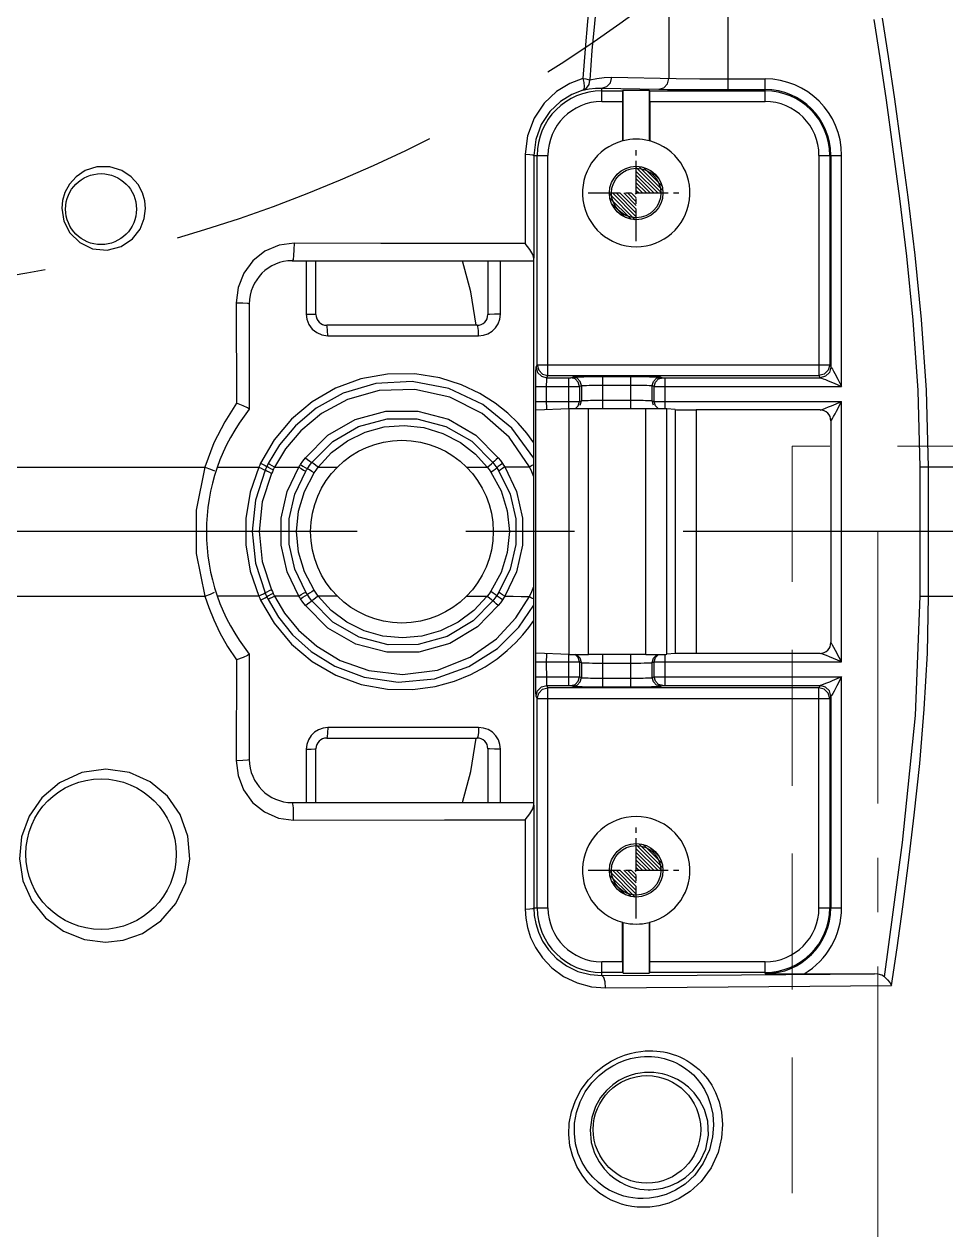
# Model space of a CAD drawing. Header units: inches. Extents: x 157915 to 159347, y -49911 to -48898.
# Drawn here: x 159090.2 to 159133.3, y -49289.5 to -49233.1 of the extents above; entities that cross this region are included whole.
import ezdxf

# ---------------------------------------------------------------- set-up
doc = ezdxf.new("R2010")
doc.units = ezdxf.units.IN
doc.header["$LTSCALE"] = 2
doc.header["$MEASUREMENT"] = 0
for name, pattern in [('CENTER', [50.8, 31.75, -6.35, 6.35, -6.35]), ('CENTER2', [1.125, 0.75, -0.125, 0.125, -0.125]), ('HIDDEN', [9.525, 6.35, -3.175])]:
    doc.linetypes.add(name, pattern=pattern)
doc.layers.get('0').update_dxf_attribs({"linetype": 'CONTINUOUS'})
for name, color, linetype in [('CAV-COR', 1, 'CONTINUOUS'), ('DEFAULT_1', 7, 'CENTER'), ('PIN', 4, 'CONTINUOUS')]:
    doc.layers.add(name, color=color, linetype=linetype)
doc.layers.add('WR', color=122, linetype='HIDDEN', lineweight=18)

# ---------------------------------------------------------------- blocks, each defined once
blk = doc.blocks.new('20160719.171012')
at = {"linetype": 'HIDDEN'}
blk.add_circle((0, -1.6), 69, dxfattribs=at)

msp = doc.modelspace()

# ---------------------------------------------------------------- hatches: boundary and pattern name
at = {"layer": 'PIN', "linetype": 'Continuous'}
h = msp.add_hatch(dxfattribs=at)
h.set_pattern_fill('ANSI31', color=4, angle=90, style=0)
h.set_pattern_definition([(135, (159324.08847, -49255.27896), (-0.08838835, -0.08838835), [])])
h.paths.add_polyline_path([(159118.806, -49241.039), (159117.556, -49241.039, 0.414214), (159118.806, -49242.289)])
h.paths.add_polyline_path([(159118.806, -49239.789), (159118.806, -49241.039), (159120.056, -49241.039, 0.414214)])
h = msp.add_hatch(dxfattribs=at)
h.set_pattern_fill('ANSI31', color=4, angle=90, style=0)
h.set_pattern_definition([(135, (159324.08847, -49286.93646), (-0.08838835, -0.08838835), [])])
h.paths.add_polyline_path([(159118.806, -49272.697), (159117.556, -49272.697, 0.414214), (159118.806, -49273.947)])
h.paths.add_polyline_path([(159118.806, -49271.447), (159118.806, -49272.697), (159120.056, -49272.697, 0.414214)])

# ---------------------------------------------------------------- linework, layer by layer
at = {"layer": 'CAV-COR', "linetype": 'ByBlock'}
for p, q in [((159120.336, -49219.287), (159120.336, -49235.687)), ((159123.112, -49236.208), (159123.112, -49219.118)), ((159117.661, -49235.632), (159120.679, -49235.693)), ((159120.679, -49235.693), (159121.775, -49235.703)), ((159121.775, -49235.703), (159124.836, -49235.706)), ((159124.836, -49236.764), (159124.836, -49235.706)), ((159116.312, -49236.24), (159116.6, -49236.178)), ((159117.198, -49236.135), (159117.429, -49236.067)), ((159117.198, -49236.135), (159119.873, -49236.19)), ((159117.198, -49236.764), (159117.198, -49236.135)), ((159117.198, -49236.261), (159118.172, -49236.261)), ((159118.172, -49236.261), (159118.203, -49236.23)), ((159118.203, -49236.23), (159119.409, -49236.23)), ((159118.203, -49238.6), (159118.203, -49236.23)), ((159119.409, -49236.23), (159119.409, -49238.6)), ((159119.441, -49236.261), (159124.836, -49236.261)), ((159121.554, -49236.205), (159124.836, -49236.208)), ((159117.198, -49236.764), (159118.167, -49236.764)), ((159118.167, -49236.764), (159118.167, -49238.609)), ((159119.445, -49236.764), (159124.836, -49236.764)), ((159119.445, -49236.764), (159119.445, -49238.609)), ((159113.622, -49239.226), (159113.621, -49243.4)), ((159114.021, -49239.281), (159114.018, -49244.087)), ((159114.021, -49239.281), (159114.682, -49239.281)), ((159114.179, -49249.066), (159114.179, -49239.281)), ((159114.682, -49249.568), (159114.682, -49239.281)), ((159127.353, -49239.281), (159128.411, -49239.281)), ((159127.353, -49239.281), (159127.353, -49249.568)), ((159127.856, -49239.281), (159127.856, -49249.066)), ((159127.908, -49239.281), (159127.908, -49249.171)), ((159128.411, -49250.077), (159128.411, -49239.281)), ((159091.985, -49241.391), (159091.952, -49241.752)), ((159091.952, -49241.752), (159092.048, -49242.356)), ((159095.8, -49242.235), (159095.857, -49241.758)), ((159095.857, -49241.758), (159095.826, -49241.41)), ((159106.865, -49243.397), (159102.808, -49243.385)), ((159113.621, -49243.4), (159106.865, -49243.397)), ((159102.726, -49244.205), (159114.024, -49244.205)), ((159103.375, -49244.205), (159103.381, -49246.699)), ((159103.832, -49246.718), (159103.832, -49244.205)), ((159111.872, -49244.205), (159111.872, -49246.718)), ((159112.46, -49246.707), (159112.463, -49244.205)), ((159114.025, -49259.735), (159114.024, -49244.205)), ((159100.107, -49246.172), (159100.121, -49250.867)), ((159100.716, -49246.215), (159100.716, -49251.147)), ((159111.369, -49247.22), (159104.334, -49247.22)), ((159104.38, -49247.71), (159111.44, -49247.716)), ((159114.125, -49249.173), (159114.179, -49249.066)), ((159114.179, -49249.066), (159127.856, -49249.066)), ((159127.856, -49249.066), (159127.908, -49249.171)), ((159114.118, -49263.659), (159114.119, -49249.584)), ((159114.377, -49249.608), (159114.628, -49249.675)), ((159114.628, -49249.675), (159114.682, -49249.568)), ((159114.628, -49249.675), (159115.649, -49249.675)), ((159114.682, -49249.568), (159127.353, -49249.568)), ((159115.649, -49251.133), (159115.649, -49249.675)), ((159115.749, -49249.674), (159115.843, -49249.642)), ((159115.95, -49249.728), (159115.749, -49249.674)), ((159116.357, -49249.625), (159116.782, -49249.621)), ((159116.782, -49249.621), (159117.248, -49249.619)), ((159117.248, -49249.619), (159119.004, -49249.62)), ((159117.248, -49251.127), (159117.248, -49249.619)), ((159118.556, -49251.127), (159118.556, -49249.619)), ((159119.854, -49249.728), (159120.055, -49249.674)), ((159119.961, -49249.642), (159120.055, -49249.674)), ((159120.107, -49249.675), (159120.155, -49249.675)), ((159120.155, -49249.675), (159127.413, -49249.675)), ((159120.155, -49251.132), (159120.155, -49249.675)), ((159127.353, -49249.568), (159127.406, -49249.673)), ((159127.406, -49249.673), (159127.408, -49249.674)), ((159127.408, -49249.674), (159127.413, -49249.675)), ((159127.662, -49249.608), (159127.413, -49249.675)), ((159127.78, -49249.813), (159128.062, -49249.93)), ((159128.096, -49249.483), (159128.237, -49249.747)), ((159128.237, -49249.747), (159128.411, -49250.077)), ((159114.118, -49250.077), (159116.075, -49250.076)), ((159114.62, -49250.88), (159114.62, -49250.077)), ((159116.075, -49250.076), (159116.15, -49250.076)), ((159116.15, -49250.076), (159116.244, -49250.044)), ((159116.15, -49250.076), (159116.15, -49250.779)), ((159116.244, -49250.044), (159116.244, -49250.748)), ((159116.915, -49250.023), (159117.248, -49250.021)), ((159119.56, -49250.044), (159119.654, -49250.076)), ((159119.56, -49250.748), (159119.56, -49250.044)), ((159119.654, -49250.779), (159119.654, -49250.076)), ((159128.062, -49249.93), (159128.411, -49250.077)), ((159114.118, -49250.781), (159115.649, -49250.781)), ((159115.649, -49250.781), (159116.105, -49250.78)), ((159116.097, -49250.98), (159116.15, -49250.779)), ((159116.105, -49250.78), (159116.15, -49250.779)), ((159116.15, -49250.779), (159116.244, -49250.748)), ((159116.19, -49250.949), (159116.244, -49250.748)), ((159116.805, -49250.727), (159117.096, -49250.725)), ((159117.096, -49250.725), (159118.706, -49250.725)), ((159119.56, -49250.748), (159119.654, -49250.779)), ((159119.614, -49250.949), (159119.56, -49250.748)), ((159119.707, -49250.98), (159119.654, -49250.779)), ((159128.173, -49251.231), (159128.411, -49250.781)), ((159128.411, -49262.955), (159128.411, -49250.781)), ((159115.679, -49251.132), (159114.122, -49251.19)), ((159115.679, -49262.604), (159115.679, -49251.132)), ((159115.95, -49251.127), (159116.097, -49250.98)), ((159119.264, -49251.122), (159116.584, -49251.122)), ((159116.584, -49262.614), (159116.584, -49251.122)), ((159119.264, -49262.614), (159119.264, -49251.122)), ((159119.853, -49251.126), (159119.707, -49250.98)), ((159120.635, -49251.165), (159120.239, -49251.135)), ((159120.239, -49262.601), (159120.239, -49251.135)), ((159120.635, -49251.165), (159120.635, -49262.571)), ((159127.405, -49251.179), (159121.609, -49251.179)), ((159121.609, -49251.179), (159121.609, -49262.557)), ((159127.854, -49251.457), (159127.855, -49251.459)), ((159128.104, -49251.36), (159128.173, -49251.231)), ((159127.907, -49251.681), (159127.907, -49262.055)), ((159127.907, -49251.681), (159127.908, -49251.684)), ((159099.061, -49252.718), (159098.64, -49253.848)), ((159087.442, -49253.853), (159098.64, -49253.848)), ((159099.218, -49253.851), (159101.161, -49253.854)), ((159101.895, -49253.853), (159103.032, -49253.853)), ((159103.936, -49253.853), (159104.826, -49253.853)), ((159110.879, -49253.855), (159111.844, -49253.852)), ((159139.696, -49253.853), (159132.085, -49253.853)), ((159132.085, -49259.883), (159132.085, -49253.853)), ((159132.474, -49259.883), (159132.474, -49253.853)), ((159087.442, -49259.883), (159098.64, -49259.888)), ((159098.64, -49259.888), (159098.817, -49260.415)), ((159101.161, -49259.882), (159099.218, -49259.885)), ((159103.032, -49259.883), (159101.895, -49259.883)), ((159104.826, -49259.883), (159103.936, -49259.883)), ((159110.879, -49259.881), (159111.844, -49259.884)), ((159114.024, -49269.531), (159114.025, -49259.735)), ((159132.085, -49259.883), (159139.696, -49259.883)), ((159127.908, -49262.052), (159127.907, -49262.055)), ((159100.716, -49262.589), (159100.716, -49267.521)), ((159115.679, -49262.604), (159114.122, -49262.546)), ((159115.649, -49264.061), (159115.649, -49262.604)), ((159119.264, -49262.614), (159116.584, -49262.614)), ((159117.248, -49264.117), (159117.248, -49262.609)), ((159118.556, -49264.117), (159118.556, -49262.609)), ((159120.155, -49264.061), (159120.155, -49262.601)), ((159120.635, -49262.571), (159120.239, -49262.601)), ((159127.405, -49262.557), (159121.609, -49262.557)), ((159128.411, -49262.955), (159127.85, -49262.72)), ((159127.855, -49262.277), (159127.854, -49262.279)), ((159100.121, -49262.866), (159100.107, -49267.564)), ((159114.621, -49263.779), (159114.62, -49262.955)), ((159116.15, -49262.957), (159116.244, -49262.988)), ((159116.15, -49262.957), (159116.15, -49263.66)), ((159116.244, -49262.988), (159116.244, -49263.692)), ((159118.556, -49263.011), (159118.876, -49263.01)), ((159119.56, -49262.988), (159119.654, -49262.957)), ((159119.56, -49263.692), (159119.56, -49262.988)), ((159119.654, -49262.957), (159119.729, -49262.956)), ((159119.654, -49263.66), (159119.654, -49262.957)), ((159119.729, -49262.956), (159128.411, -49262.955)), ((159114.119, -49264.199), (159114.118, -49263.659)), ((159114.622, -49263.899), (159114.621, -49263.779)), ((159116.096, -49263.861), (159116.15, -49263.66)), ((159116.15, -49263.66), (159116.244, -49263.692)), ((159117.096, -49263.715), (159118.706, -49263.715)), ((159118.706, -49263.715), (159118.995, -49263.712)), ((159119.56, -49263.692), (159119.654, -49263.66)), ((159119.654, -49263.66), (159119.699, -49263.66)), ((159119.707, -49263.861), (159119.654, -49263.66)), ((159119.699, -49263.66), (159120.155, -49263.659)), ((159120.155, -49263.659), (159128.411, -49263.659)), ((159128.411, -49274.456), (159128.411, -49263.659)), ((159114.121, -49264.408), (159114.119, -49264.199)), ((159114.377, -49264.128), (159114.628, -49264.061)), ((159114.682, -49264.168), (159114.628, -49264.061)), ((159127.353, -49264.168), (159114.682, -49264.168)), ((159114.682, -49274.456), (159114.682, -49264.168)), ((159115.749, -49264.062), (159115.843, -49264.094)), ((159116.627, -49264.114), (159117.036, -49264.117)), ((159117.036, -49264.117), (159118.766, -49264.117)), ((159118.766, -49264.117), (159119.17, -49264.114)), ((159119.17, -49264.114), (159119.521, -49264.11)), ((159119.961, -49264.094), (159120.055, -49264.062)), ((159120.118, -49264.061), (159127.413, -49264.061)), ((159127.406, -49264.063), (159127.353, -49264.168)), ((159127.353, -49274.456), (159127.353, -49264.168)), ((159127.657, -49264.13), (159127.406, -49264.063)), ((159114.179, -49264.67), (159114.125, -49264.563)), ((159114.179, -49264.67), (159127.856, -49264.67)), ((159114.179, -49274.456), (159114.179, -49264.67)), ((159127.908, -49264.565), (159127.856, -49264.67)), ((159127.856, -49264.67), (159127.856, -49274.456)), ((159127.908, -49264.565), (159127.908, -49274.456)), ((159111.44, -49266.02), (159104.38, -49266.026)), ((159103.763, -49266.243), (159103.605, -49266.401)), ((159104.334, -49266.516), (159111.369, -49266.516)), ((159103.381, -49267.037), (159103.375, -49269.531)), ((159103.832, -49269.531), (159103.832, -49267.019)), ((159111.872, -49267.019), (159111.872, -49269.531)), ((159112.463, -49269.531), (159112.46, -49267.029)), ((159102.726, -49269.531), (159114.024, -49269.531)), ((159114.018, -49269.649), (159114.021, -49274.456)), ((159102.787, -49270.351), (159109.843, -49270.335)), ((159109.843, -49270.335), (159113.621, -49270.336)), ((159113.621, -49270.336), (159113.622, -49274.51)), ((159114.021, -49274.456), (159114.682, -49274.456)), ((159114.021, -49274.456), (159114.042, -49274.816)), ((159127.353, -49274.456), (159128.411, -49274.456)), ((159118.167, -49276.972), (159118.167, -49275.127)), ((159118.203, -49277.506), (159118.203, -49275.136)), ((159119.409, -49275.136), (159119.409, -49277.506)), ((159119.445, -49276.972), (159119.445, -49275.127)), ((159118.167, -49276.972), (159117.198, -49276.972)), ((159117.198, -49277.619), (159117.198, -49276.972)), ((159124.836, -49276.972), (159119.445, -49276.972)), ((159124.836, -49277.528), (159124.836, -49276.972)), ((159116.653, -49277.574), (159117.198, -49277.619)), ((159118.172, -49277.475), (159117.198, -49277.475)), ((159117.198, -49277.619), (159121.661, -49277.6)), ((159118.203, -49277.506), (159119.409, -49277.506)), ((159119.441, -49277.475), (159119.409, -49277.506)), ((159124.836, -49277.475), (159119.441, -49277.475)), ((159121.661, -49277.6), (159129.952, -49277.532)), ((159124.836, -49277.528), (159129.952, -49277.532)), ((159117.367, -49278.189), (159130.753, -49278.086)), ((159118.991, -49282.174), (159118.77, -49282.217)), ((159118.543, -49287.485), (159118.768, -49287.55)), ((159119.181, -49287.617), (159119.36, -49287.626)), ((159119.463, -49287.627), (159119.748, -49287.607))]:
    msp.add_line(p, q, dxfattribs=at)
for points in [[(159120.044, -49218.972), (159119.634, -49219.848), (159119.269, -49220.668), (159118.946, -49221.437), (159118.661, -49222.161), (159118.412, -49222.836), (159118.198, -49223.463), (159118.011, -49224.054), (159117.841, -49224.638), (159117.679, -49225.246), (159117.523, -49225.896), (159117.372, -49226.6), (159117.231, -49227.351), (159117.101, -49228.129), (159116.981, -49228.944), (159116.865, -49229.82), (159116.752, -49230.782), (159116.639, -49231.85), (159116.528, -49233.023), (159116.421, -49234.299), (159116.318, -49235.687)], [(159120.336, -49219.287), (159119.932, -49220.158), (159119.573, -49220.972), (159119.255, -49221.734), (159118.975, -49222.449), (159118.731, -49223.114), (159118.521, -49223.729), (159118.337, -49224.308), (159118.169, -49224.88), (159118.01, -49225.472), (159117.856, -49226.105), (159117.706, -49226.791), (159117.565, -49227.523), (159117.434, -49228.284), (159117.313, -49229.083), (159117.195, -49229.945), (159117.08, -49230.894), (159116.964, -49231.951), (159116.851, -49233.114), (159116.74, -49234.38), (159116.634, -49235.757)], [(159132.085, -49253.853), (159131.992, -49250.269), (159131.763, -49246.989), (159131.46, -49243.994), (159131.132, -49241.29), (159130.815, -49238.88), (159130.511, -49236.702), (159130.222, -49234.719), (159129.937, -49232.925)], [(159132.474, -49253.853), (159132.38, -49250.25), (159132.15, -49246.955), (159131.846, -49243.95), (159131.518, -49241.241), (159131.2, -49238.827), (159130.896, -49236.647), (159130.607, -49234.661), (159130.321, -49232.86)], [(159116.318, -49235.687), (159115.703, -49235.919), (159115.083, -49236.297), (159114.502, -49236.843), (159114.028, -49237.549), (159113.724, -49238.369), (159113.622, -49239.226)], [(159116.318, -49235.687), (159116.364, -49235.881), (159116.379, -49236.056), (159116.361, -49236.182), (159116.312, -49236.24)], [(159116.318, -49235.687), (159116.45, -49235.707), (159116.559, -49235.731), (159116.634, -49235.758)], [(159116.634, -49235.757), (159116.967, -49235.684), (159117.31, -49235.642), (159117.661, -49235.632)], [(159117.429, -49236.067), (159117.599, -49235.883), (159117.661, -49235.632)], [(159119.873, -49236.19), (159120.104, -49236.122), (159120.273, -49235.938), (159120.336, -49235.687)], [(159116.312, -49236.24), (159115.792, -49236.441), (159115.266, -49236.767), (159114.772, -49237.236), (159114.368, -49237.843), (159114.109, -49238.546), (159114.021, -49239.281)], [(159116.312, -49236.24), (159116.485, -49236.14), (159116.6, -49235.968), (159116.634, -49235.758)], [(159116.6, -49236.178), (159116.896, -49236.142), (159117.198, -49236.135)], [(159119.873, -49236.19), (159120.274, -49236.196), (159121.554, -49236.205)], [(159113.622, -49239.226), (159113.827, -49239.237), (159113.969, -49239.256), (159114.021, -49239.281)], [(159095.826, -49241.41), (159095.718, -49241.03), (159095.512, -49240.64), (159095.191, -49240.276), (159094.748, -49239.981), (159094.188, -49239.809), (159093.587, -49239.815), (159093.043, -49239.99), (159092.612, -49240.28), (159092.3, -49240.633), (159092.096, -49241.012), (159091.985, -49241.391)], [(159092.048, -49242.356), (159092.328, -49242.907), (159092.783, -49243.358), (159093.39, -49243.649), (159094.075, -49243.715), (159094.726, -49243.544), (159095.249, -49243.188), (159095.606, -49242.728), (159095.8, -49242.235)], [(159102.808, -49243.385), (159102.104, -49243.477), (159101.442, -49243.758), (159100.877, -49244.209), (159100.452, -49244.792), (159100.192, -49245.462), (159100.107, -49246.172)], [(159102.808, -49243.385), (159102.803, -49243.694), (159102.786, -49243.961), (159102.759, -49244.141), (159102.726, -49244.205)], [(159114.018, -49244.087), (159113.966, -49243.912), (159113.827, -49243.678), (159113.621, -49243.4)], [(159111.32, -49247.22), (159111.073, -49245.652), (159110.684, -49244.205)], [(159114.022, -49244.205), (159114.02, -49244.174), (159114.018, -49244.087)], [(159100.107, -49246.172), (159100.42, -49246.18), (159100.638, -49246.195), (159100.716, -49246.215)], [(159103.381, -49246.699), (159103.61, -49246.702), (159103.773, -49246.709), (159103.832, -49246.718)], [(159103.381, -49246.699), (159103.411, -49246.942), (159103.504, -49247.183), (159103.659, -49247.397)], [(159112.46, -49246.707), (159112.175, -49246.707), (159111.954, -49246.711), (159111.872, -49246.718)], [(159112.231, -49247.343), (159112.355, -49247.152), (159112.434, -49246.935), (159112.46, -49246.707)], [(159103.659, -49247.397), (159103.866, -49247.565), (159104.112, -49247.672), (159104.38, -49247.71)], [(159104.38, -49247.71), (159104.374, -49247.464), (159104.357, -49247.285), (159104.334, -49247.22)], [(159111.44, -49247.716), (159111.43, -49247.468), (159111.404, -49247.286), (159111.369, -49247.22)], [(159111.876, -49247.618), (159112.069, -49247.5), (159112.231, -49247.343)], [(159111.44, -49247.716), (159111.662, -49247.691), (159111.876, -49247.618)], [(159114.119, -49249.584), (159114.121, -49249.362), (159114.123, -49249.219), (159114.125, -49249.173)], [(159114.125, -49249.173), (159114.193, -49249.424), (159114.377, -49249.608)], [(159114.179, -49249.066), (159114.247, -49249.318), (159114.433, -49249.502), (159114.682, -49249.568)], [(159127.856, -49249.066), (159127.788, -49249.318), (159127.602, -49249.502), (159127.353, -49249.568)], [(159127.912, -49249.173), (159127.845, -49249.424), (159127.662, -49249.608)], [(159127.908, -49249.171), (159127.909, -49249.172), (159127.912, -49249.173)], [(159127.912, -49249.173), (159127.939, -49249.206), (159127.982, -49249.278)], [(159127.982, -49249.278), (159128.036, -49249.373), (159128.096, -49249.483)], [(159114.022, -49252.709), (159113.692, -49252.263), (159113.29, -49251.801), (159112.801, -49251.329), (159112.208, -49250.859), (159111.496, -49250.41), (159110.643, -49250.005), (159109.629, -49249.681), (159108.452, -49249.494), (159107.184, -49249.503), (159105.934, -49249.73), (159104.747, -49250.167), (159103.656, -49250.8), (159102.69, -49251.613), (159101.877, -49252.581), (159101.244, -49253.671)], [(159114.62, -49250.077), (159114.62, -49249.97), (159114.621, -49249.858), (159114.623, -49249.759), (159114.626, -49249.696), (159114.628, -49249.675)], [(159115.649, -49249.675), (159115.697, -49249.675), (159115.734, -49249.675), (159115.749, -49249.674)], [(159115.843, -49249.642), (159115.872, -49249.639), (159115.938, -49249.635), (159116.042, -49249.631), (159116.183, -49249.628), (159116.357, -49249.625)], [(159116.244, -49250.044), (159116.19, -49249.844), (159116.043, -49249.696), (159115.843, -49249.642)], [(159116.15, -49250.076), (159116.096, -49249.875), (159115.95, -49249.728)], [(159119.004, -49249.62), (159119.423, -49249.624), (159119.601, -49249.627), (159119.748, -49249.631), (159119.859, -49249.635), (159119.93, -49249.639), (159119.961, -49249.642)], [(159119.56, -49250.044), (159119.614, -49249.844), (159119.761, -49249.696), (159119.961, -49249.642)], [(159119.654, -49250.076), (159119.707, -49249.875), (159119.854, -49249.728)], [(159120.055, -49249.674), (159120.07, -49249.675), (159120.107, -49249.675)], [(159127.413, -49249.675), (159127.467, -49249.69), (159127.553, -49249.722), (159127.66, -49249.764), (159127.78, -49249.813)], [(159114.024, -49253.438), (159112.993, -49252.038), (159111.639, -49250.925), (159110.052, -49250.179), (159108.333, -49249.847), (159106.625, -49249.941), (159105.101, -49250.396), (159103.849, -49251.092), (159102.868, -49251.92), (159102.131, -49252.803), (159101.6, -49253.69)], [(159113.811, -49253.838), (159112.871, -49252.456), (159111.603, -49251.341), (159110.096, -49250.578), (159108.448, -49250.217), (159106.794, -49250.274), (159105.31, -49250.693), (159104.086, -49251.353), (159103.129, -49252.148), (159102.411, -49252.998), (159101.895, -49253.853)], [(159116.244, -49250.044), (159116.265, -49250.041), (159116.312, -49250.037), (159116.387, -49250.033), (159116.487, -49250.03), (159116.611, -49250.027), (159116.756, -49250.024), (159116.915, -49250.023)], [(159117.248, -49250.021), (159118.716, -49250.021), (159118.876, -49250.022), (159119.031, -49250.024), (159119.175, -49250.026), (159119.302, -49250.029), (159119.408, -49250.033), (159119.487, -49250.036), (159119.538, -49250.04), (159119.56, -49250.044)], [(159119.654, -49250.076), (159119.729, -49250.076), (159128.411, -49250.077)], [(159100.121, -49250.867), (159099.563, -49251.729), (159099.061, -49252.718)], [(159100.717, -49251.146), (159100.637, -49251.085), (159100.423, -49250.986), (159100.121, -49250.87)], [(159114.626, -49251.171), (159114.624, -49251.134), (159114.623, -49251.07), (159114.621, -49250.981), (159114.62, -49250.88)], [(159116.244, -49250.748), (159116.263, -49250.744), (159116.305, -49250.741), (159116.369, -49250.737), (159116.452, -49250.734), (159116.554, -49250.731), (159116.672, -49250.729), (159116.805, -49250.727)], [(159118.706, -49250.725), (159118.995, -49250.727), (159119.127, -49250.729), (159119.245, -49250.731), (159119.348, -49250.734), (159119.433, -49250.737), (159119.497, -49250.74), (159119.54, -49250.744), (159119.56, -49250.748)], [(159119.654, -49250.779), (159119.699, -49250.78), (159119.809, -49250.78), (159128.411, -49250.781)], [(159127.797, -49251.038), (159127.935, -49250.981), (159128.411, -49250.781)], [(159103.335, -49253.417), (159104.382, -49252.366), (159105.671, -49251.619), (159107.106, -49251.233), (159108.589, -49251.232), (159110.022, -49251.615), (159111.311, -49252.36), (159112.359, -49253.412)], [(159127.412, -49251.183), (159127.459, -49251.17), (159127.551, -49251.137), (159127.666, -49251.091), (159127.797, -49251.038)], [(159127.908, -49251.694), (159127.935, -49251.658), (159127.981, -49251.582), (159128.039, -49251.48), (159128.104, -49251.36)], [(159103.638, -49253.635), (159104.616, -49252.65), (159105.822, -49251.95), (159107.166, -49251.589), (159108.556, -49251.588), (159109.904, -49251.947), (159111.117, -49252.646), (159112.105, -49253.632)], [(159103.936, -49253.853), (159104.563, -49253.172), (159105.305, -49252.62), (159106.136, -49252.217), (159107.029, -49251.974), (159107.954, -49251.902), (159108.879, -49252.003), (159109.772, -49252.275), (159110.596, -49252.705), (159111.299, -49253.253), (159111.844, -49253.852)], [(159101.244, -49253.671), (159101.202, -49253.762), (159101.161, -49253.854)], [(159101.244, -49253.671), (159101.356, -49253.728), (159101.455, -49253.781), (159101.533, -49253.827)], [(159101.6, -49253.69), (159101.566, -49253.758), (159101.533, -49253.827)], [(159101.895, -49253.853), (159101.78, -49253.793), (159101.68, -49253.737), (159101.6, -49253.69)], [(159103.032, -49253.853), (159103.072, -49253.79), (159103.113, -49253.729)], [(159103.113, -49253.729), (159103.221, -49253.57), (159103.335, -49253.417)], [(159103.113, -49253.729), (159103.224, -49253.802), (159103.333, -49253.869), (159103.43, -49253.927)], [(159103.335, -49253.417), (159103.442, -49253.497), (159103.545, -49253.571), (159103.638, -49253.635)], [(159103.43, -49253.927), (159103.532, -49253.779), (159103.638, -49253.635)], [(159103.936, -49253.853), (159103.831, -49253.773), (159103.729, -49253.699), (159103.638, -49253.635)], [(159111.844, -49253.852), (159111.946, -49253.771), (159112.035, -49253.696), (159112.105, -49253.632)], [(159112.359, -49253.412), (159112.26, -49253.493), (159112.174, -49253.568), (159112.105, -49253.632)], [(159112.105, -49253.632), (159112.198, -49253.756), (159112.287, -49253.883)], [(159112.551, -49253.679), (159112.448, -49253.754), (159112.358, -49253.823), (159112.287, -49253.883)], [(159112.359, -49253.412), (159112.457, -49253.544), (159112.551, -49253.679)], [(159112.551, -49253.679), (159112.606, -49253.762), (159112.659, -49253.845)], [(159113.811, -49253.838), (159113.918, -49253.782), (159114.024, -49253.729)], [(159098.64, -49253.848), (159098.235, -49255.86), (159098.236, -49257.891), (159098.64, -49259.888)], [(159098.64, -49253.848), (159098.907, -49253.949), (159099.085, -49254.032)], [(159101.161, -49253.854), (159100.757, -49255.024), (159100.553, -49256.249), (159100.553, -49257.487), (159100.757, -49258.712), (159101.161, -49259.882)], [(159101.453, -49254.001), (159100.999, -49255.401), (159100.845, -49256.868), (159101, -49258.336), (159101.453, -49259.735)], [(159101.161, -49253.854), (159101.274, -49253.908), (159101.374, -49253.958), (159101.453, -49254.001)], [(159101.754, -49254.148), (159101.322, -49255.476), (159101.175, -49256.868), (159101.322, -49258.261), (159101.754, -49259.588)], [(159101.533, -49253.827), (159101.492, -49253.914), (159101.453, -49254.001)], [(159101.754, -49254.148), (159101.637, -49254.094), (159101.534, -49254.044), (159101.453, -49254.001)], [(159101.831, -49253.983), (159101.715, -49253.926), (159101.613, -49253.873), (159101.533, -49253.827)], [(159101.831, -49253.983), (159101.792, -49254.065), (159101.754, -49254.148)], [(159101.895, -49253.853), (159101.862, -49253.918), (159101.831, -49253.983)], [(159103.032, -49259.883), (159102.484, -49258.74), (159102.202, -49257.5), (159102.202, -49256.235), (159102.484, -49254.995), (159103.032, -49253.853)], [(159103.355, -49259.692), (159102.844, -49258.621), (159102.581, -49257.46), (159102.581, -49256.275), (159102.844, -49255.113), (159103.355, -49254.044)], [(159103.742, -49259.61), (159103.289, -49258.752), (159103.013, -49257.827), (159102.92, -49256.868), (159103.013, -49255.91), (159103.289, -49254.984), (159103.742, -49254.126)], [(159103.032, -49253.853), (159103.146, -49253.923), (159103.256, -49253.988), (159103.355, -49254.044)], [(159103.355, -49254.044), (159103.392, -49253.986), (159103.43, -49253.927)], [(159103.742, -49254.126), (159103.632, -49254.053), (159103.526, -49253.986), (159103.43, -49253.927)], [(159103.742, -49254.126), (159103.837, -49253.988), (159103.936, -49253.853)], [(159111.844, -49253.852), (159111.931, -49253.968), (159112.014, -49254.086)], [(159112.014, -49254.086), (159112.12, -49254.011), (159112.213, -49253.942), (159112.287, -49253.883)], [(159112.014, -49254.086), (159112.488, -49254.955), (159112.779, -49255.895), (159112.876, -49256.868), (159112.779, -49257.841), (159112.488, -49258.781), (159112.014, -49259.65)], [(159112.287, -49253.883), (159112.339, -49253.96), (159112.389, -49254.038)], [(159112.659, -49253.845), (159112.554, -49253.916), (159112.462, -49253.982), (159112.389, -49254.038)], [(159112.389, -49254.038), (159112.907, -49255.111), (159113.173, -49256.274), (159113.173, -49257.462), (159112.907, -49258.625), (159112.389, -49259.698)], [(159112.659, -49253.845), (159113.049, -49253.845), (159113.433, -49253.833), (159113.811, -49253.838)], [(159112.659, -49253.845), (159113.209, -49254.991), (159113.492, -49256.233), (159113.492, -49257.503), (159113.209, -49258.746), (159112.659, -49259.891)], [(159114.025, -49254.299), (159113.923, -49254.067), (159113.811, -49253.838)], [(159098.64, -49259.888), (159098.907, -49259.787), (159099.085, -49259.704)], [(159101.161, -49259.882), (159101.274, -49259.828), (159101.374, -49259.778), (159101.453, -49259.735)], [(159101.161, -49259.882), (159101.202, -49259.974), (159101.244, -49260.065)], [(159101.244, -49260.065), (159101.356, -49260.008), (159101.455, -49259.955), (159101.533, -49259.909)], [(159101.754, -49259.588), (159101.637, -49259.642), (159101.534, -49259.692), (159101.453, -49259.735)], [(159101.453, -49259.735), (159101.492, -49259.822), (159101.533, -49259.909)], [(159101.831, -49259.753), (159101.715, -49259.81), (159101.613, -49259.863), (159101.533, -49259.909)], [(159101.533, -49259.909), (159101.566, -49259.978), (159101.6, -49260.046)], [(159101.895, -49259.883), (159101.78, -49259.943), (159101.68, -49259.999), (159101.6, -49260.046)], [(159101.754, -49259.588), (159101.792, -49259.671), (159101.831, -49259.753)], [(159101.831, -49259.753), (159101.862, -49259.818), (159101.895, -49259.883)], [(159101.895, -49259.883), (159102.367, -49260.675), (159103.013, -49261.469), (159103.866, -49262.225), (159104.957, -49262.886), (159106.305, -49263.364), (159107.874, -49263.546), (159109.515, -49263.335), (159111.04, -49262.737), (159112.271, -49261.878), (159113.179, -49260.904), (159113.815, -49259.898)], [(159103.032, -49259.883), (159103.146, -49259.813), (159103.256, -49259.748), (159103.355, -49259.692)], [(159103.113, -49260.008), (159103.072, -49259.946), (159103.032, -49259.883)], [(159103.113, -49260.008), (159103.224, -49259.934), (159103.333, -49259.866), (159103.43, -49259.809)], [(159103.43, -49259.809), (159103.392, -49259.75), (159103.355, -49259.692)], [(159103.742, -49259.61), (159103.632, -49259.683), (159103.526, -49259.75), (159103.43, -49259.809)], [(159103.638, -49260.101), (159103.532, -49259.957), (159103.43, -49259.809)], [(159103.936, -49259.883), (159103.831, -49259.963), (159103.729, -49260.037), (159103.638, -49260.101)], [(159103.936, -49259.883), (159103.837, -49259.748), (159103.742, -49259.61)], [(159111.844, -49259.884), (159111.221, -49260.554), (159110.485, -49261.101), (159109.663, -49261.505), (159108.782, -49261.752), (159107.871, -49261.834), (159106.963, -49261.75), (159106.089, -49261.501), (159105.276, -49261.098), (159104.549, -49260.552), (159103.936, -49259.883)], [(159112.014, -49259.65), (159111.932, -49259.767), (159111.844, -49259.884)], [(159111.844, -49259.884), (159111.946, -49259.965), (159112.035, -49260.04), (159112.106, -49260.104)], [(159112.014, -49259.65), (159112.12, -49259.725), (159112.213, -49259.794), (159112.287, -49259.854)], [(159112.287, -49259.854), (159112.198, -49259.98), (159112.105, -49260.104)], [(159112.551, -49260.057), (159112.448, -49259.983), (159112.358, -49259.913), (159112.286, -49259.854)], [(159112.389, -49259.698), (159112.338, -49259.776), (159112.287, -49259.854)], [(159112.659, -49259.891), (159112.554, -49259.82), (159112.462, -49259.754), (159112.389, -49259.698)], [(159112.659, -49259.891), (159112.606, -49259.974), (159112.551, -49260.057)], [(159112.659, -49259.891), (159113.049, -49259.891), (159113.433, -49259.903), (159113.815, -49259.898)], [(159113.811, -49259.898), (159113.923, -49259.669), (159114.025, -49259.437)], [(159113.811, -49259.898), (159113.918, -49259.954), (159114.024, -49260.007)], [(159130.418, -49277.682), (159131.263, -49271.401), (159131.868, -49265.456), (159132.085, -49259.883)], [(159130.753, -49278.086), (159131.006, -49276.313), (159131.268, -49274.406), (159131.536, -49272.352), (159131.808, -49270.119), (159132.065, -49267.705), (159132.279, -49265.165), (159132.422, -49262.544), (159132.474, -49259.883)], [(159098.817, -49260.415), (159099.05, -49260.993), (159099.342, -49261.604), (159099.695, -49262.23), (159100.121, -49262.866)], [(159101.244, -49260.065), (159101.875, -49261.152), (159102.691, -49262.124), (159103.661, -49262.939), (159104.757, -49263.574), (159105.95, -49264.01), (159107.18, -49264.232), (159108.359, -49264.249), (159109.403, -49264.106), (159110.305, -49263.857), (159111.08, -49263.54), (159111.742, -49263.183), (159112.302, -49262.809), (159112.775, -49262.43), (159113.173, -49262.056), (159113.507, -49261.695), (159113.787, -49261.352), (159114.022, -49261.027)], [(159101.6, -49260.046), (159102.083, -49260.864), (159102.742, -49261.684), (159103.608, -49262.468), (159104.713, -49263.159), (159106.081, -49263.675), (159107.681, -49263.902), (159109.377, -49263.74), (159110.983, -49263.178), (159112.314, -49262.327), (159113.314, -49261.335), (159114.024, -49260.298)], [(159103.335, -49260.319), (159103.221, -49260.166), (159103.113, -49260.008)], [(159103.335, -49260.319), (159103.442, -49260.239), (159103.545, -49260.165), (159103.638, -49260.101)], [(159112.359, -49260.324), (159111.38, -49261.322), (159110.09, -49262.092), (159108.647, -49262.496), (159107.149, -49262.508), (159105.698, -49262.128), (159104.393, -49261.379), (159103.335, -49260.319)], [(159112.106, -49260.104), (159111.182, -49261.04), (159109.967, -49261.762), (159108.611, -49262.141), (159107.205, -49262.153), (159105.846, -49261.796), (159104.627, -49261.094), (159103.638, -49260.101)], [(159112.359, -49260.324), (159112.26, -49260.244), (159112.174, -49260.168), (159112.105, -49260.104)], [(159112.551, -49260.057), (159112.457, -49260.192), (159112.359, -49260.324)], [(159128.13, -49262.426), (159128.055, -49262.286), (159127.989, -49262.168), (159127.938, -49262.082)], [(159100.716, -49262.591), (159100.637, -49262.651), (159100.423, -49262.75), (159100.121, -49262.866)], [(159114.62, -49262.955), (159114.62, -49262.849), (159114.621, -49262.738), (159114.623, -49262.64), (159114.625, -49262.576), (159114.627, -49262.565)], [(159116.15, -49262.957), (159116.097, -49262.756), (159115.951, -49262.61)], [(159116.244, -49262.988), (159116.19, -49262.787), (159116.043, -49262.64), (159115.97, -49262.607)], [(159119.56, -49262.988), (159119.614, -49262.787), (159119.76, -49262.64), (159119.834, -49262.607)], [(159119.654, -49262.957), (159119.707, -49262.756), (159119.853, -49262.61)], [(159127.85, -49262.72), (159127.698, -49262.658), (159127.566, -49262.605), (159127.464, -49262.567)], [(159128.411, -49262.955), (159128.305, -49262.755), (159128.13, -49262.426)], [(159114.118, -49262.955), (159116.075, -49262.956), (159116.15, -49262.957)], [(159116.244, -49262.988), (159116.265, -49262.992), (159116.312, -49262.996), (159116.387, -49263), (159116.487, -49263.003), (159116.611, -49263.006), (159116.756, -49263.008), (159116.915, -49263.01), (159117.081, -49263.011), (159118.556, -49263.011)], [(159118.876, -49263.01), (159119.031, -49263.009), (159119.175, -49263.006), (159119.302, -49263.003), (159119.408, -49263), (159119.487, -49262.996), (159119.538, -49262.992), (159119.56, -49262.988)], [(159114.118, -49263.659), (159115.994, -49263.659), (159116.105, -49263.66), (159116.15, -49263.66)], [(159114.628, -49264.061), (159114.626, -49264.044), (159114.624, -49263.992), (159114.622, -49263.899)], [(159115.749, -49264.062), (159115.95, -49264.008), (159116.096, -49263.861)], [(159115.843, -49264.094), (159116.043, -49264.04), (159116.19, -49263.892), (159116.244, -49263.692)], [(159116.244, -49263.692), (159116.263, -49263.695), (159116.305, -49263.699), (159116.369, -49263.702), (159116.452, -49263.705), (159116.554, -49263.708), (159116.672, -49263.71), (159116.805, -49263.712), (159117.096, -49263.715)], [(159118.995, -49263.712), (159119.127, -49263.711), (159119.245, -49263.708), (159119.348, -49263.705), (159119.433, -49263.702), (159119.497, -49263.699), (159119.54, -49263.695), (159119.56, -49263.692)], [(159119.961, -49264.094), (159119.761, -49264.04), (159119.614, -49263.892), (159119.56, -49263.692)], [(159120.055, -49264.062), (159119.854, -49264.008), (159119.707, -49263.861)], [(159128.411, -49263.659), (159127.978, -49263.841), (159127.84, -49263.898), (159127.707, -49263.953), (159127.583, -49264.003), (159127.476, -49264.043), (159127.413, -49264.061)], [(159128.411, -49263.659), (159128.194, -49264.068), (159128.126, -49264.197), (159128.059, -49264.32), (159127.997, -49264.432), (159127.944, -49264.523), (159127.912, -49264.563)], [(159114.125, -49264.563), (159114.123, -49264.526), (159114.121, -49264.408)], [(159114.125, -49264.563), (159114.193, -49264.312), (159114.377, -49264.128)], [(159114.179, -49264.67), (159114.247, -49264.418), (159114.433, -49264.234), (159114.682, -49264.168)], [(159114.628, -49264.061), (159115.686, -49264.061), (159115.718, -49264.061), (159115.74, -49264.062), (159115.749, -49264.062)], [(159115.843, -49264.094), (159115.87, -49264.097), (159115.928, -49264.101), (159116.017, -49264.104), (159116.134, -49264.107), (159116.276, -49264.11), (159116.627, -49264.114)], [(159119.521, -49264.11), (159119.664, -49264.107), (159119.783, -49264.104), (159119.874, -49264.101), (159119.934, -49264.097), (159119.961, -49264.094)], [(159120.055, -49264.062), (159120.064, -49264.062), (159120.086, -49264.061), (159120.118, -49264.061)], [(159127.856, -49264.67), (159127.788, -49264.418), (159127.602, -49264.234), (159127.353, -49264.168)], [(159127.413, -49264.061), (159127.408, -49264.062), (159127.406, -49264.063)], [(159127.908, -49264.565), (159127.841, -49264.314), (159127.657, -49264.13)], [(159127.912, -49264.563), (159127.909, -49264.564), (159127.908, -49264.565)], [(159104.38, -49266.026), (159104.163, -49266.051), (159103.953, -49266.124), (159103.763, -49266.243)], [(159104.38, -49266.026), (159104.374, -49266.272), (159104.357, -49266.451), (159104.334, -49266.516)], [(159111.44, -49266.02), (159111.43, -49266.268), (159111.404, -49266.45), (159111.369, -49266.516)], [(159111.889, -49266.123), (159111.671, -49266.046), (159111.44, -49266.02)], [(159112.242, -49266.407), (159112.082, -49266.246), (159111.889, -49266.123)], [(159103.605, -49266.401), (159103.484, -49266.593), (159103.407, -49266.809), (159103.381, -49267.037)], [(159110.684, -49269.531), (159111.073, -49268.084), (159111.32, -49266.516)], [(159112.46, -49267.029), (159112.436, -49266.81), (159112.362, -49266.599), (159112.242, -49266.407)], [(159103.381, -49267.037), (159103.61, -49267.034), (159103.773, -49267.027), (159103.832, -49267.019)], [(159112.46, -49267.029), (159112.175, -49267.029), (159111.954, -49267.025), (159111.872, -49267.019)], [(159100.107, -49267.564), (159100.42, -49267.556), (159100.638, -49267.541), (159100.716, -49267.521)], [(159100.107, -49267.564), (159100.191, -49268.27), (159100.449, -49268.938), (159100.87, -49269.52), (159101.43, -49269.971), (159102.087, -49270.254), (159102.787, -49270.351)], [(159094.006, -49267.965), (159092.877, -49268.13), (159091.847, -49268.601), (159091.016, -49269.304), (159090.421, -49270.16), (159090.065, -49271.127), (159089.966, -49272.161), (159090.132, -49273.183), (159090.547, -49274.117), (159091.184, -49274.918), (159092.033, -49275.549), (159093.013, -49275.936), (159093.986, -49276.054)], [(159093.986, -49276.054), (159094.815, -49275.963), (159095.715, -49275.647), (159096.582, -49275.06), (159097.28, -49274.245), (159097.746, -49273.265), (159097.941, -49272.184), (159097.848, -49271.095), (159097.482, -49270.086), (159096.882, -49269.228), (159096.083, -49268.56), (159095.107, -49268.12), (159094.006, -49267.965)], [(159102.788, -49270.351), (159102.788, -49270.042), (159102.775, -49269.775), (159102.753, -49269.595), (159102.726, -49269.531)], [(159114.018, -49269.649), (159114.02, -49269.562), (159114.022, -49269.531)], [(159113.621, -49270.336), (159113.827, -49270.058), (159113.966, -49269.824), (159114.018, -49269.649)], [(159113.622, -49274.51), (159113.827, -49274.499), (159113.969, -49274.48), (159114.021, -49274.456)], [(159113.622, -49274.51), (159113.646, -49274.93), (159113.723, -49275.365), (159113.868, -49275.831), (159114.095, -49276.312), (159114.421, -49276.795), (159114.859, -49277.256), (159115.409, -49277.658), (159116.046, -49277.961), (159116.72, -49278.138), (159117.367, -49278.189)], [(159114.042, -49274.816), (159114.108, -49275.189), (159114.232, -49275.588), (159114.426, -49276.002), (159114.703, -49276.416), (159115.076, -49276.812), (159115.543, -49277.159), (159116.082, -49277.42), (159116.653, -49277.574)], [(159117.367, -49278.189), (159117.352, -49277.912), (159117.29, -49277.7), (159117.198, -49277.619)], [(159130.418, -49277.682), (159130.286, -49277.602), (159130.129, -49277.55), (159129.952, -49277.532)], [(159130.418, -49277.682), (159130.556, -49277.809), (159130.669, -49277.946), (159130.753, -49278.086)], [(159119.451, -49288.435), (159119.131, -49288.448), (159118.849, -49288.435), (159118.596, -49288.405), (159118.357, -49288.359), (159118.123, -49288.297), (159117.887, -49288.216), (159117.642, -49288.111), (159117.384, -49287.976), (159117.112, -49287.801), (159116.83, -49287.577), (159116.548, -49287.297), (159116.275, -49286.95), (159116.031, -49286.537), (159115.836, -49286.072), (159115.708, -49285.57), (159115.655, -49285.049), (159115.678, -49284.519), (159115.781, -49283.984), (159115.966, -49283.454), (159116.234, -49282.948), (159116.573, -49282.489), (159116.934, -49282.12), (159117.288, -49281.837), (159117.63, -49281.621), (159117.954, -49281.459), (159118.254, -49281.34), (159118.532, -49281.255), (159118.79, -49281.196), (159119.023, -49281.16), (159119.229, -49281.14)], [(159119.19, -49281.402), (159119.36, -49281.399), (159119.522, -49281.404), (159119.686, -49281.417)], [(159119.229, -49281.14), (159119.414, -49281.133), (159119.59, -49281.135), (159119.768, -49281.145)], [(159119.768, -49281.145), (159119.927, -49281.162), (159120.083, -49281.186), (159120.236, -49281.218), (159120.389, -49281.256), (159120.542, -49281.302), (159120.694, -49281.356), (159120.849, -49281.42), (159121.009, -49281.496), (159121.179, -49281.589), (159121.36, -49281.704), (159121.551, -49281.844), (159121.747, -49282.011), (159121.945, -49282.211), (159122.144, -49282.451), (159122.338, -49282.741), (159122.521, -49283.09), (159122.681, -49283.511), (159122.797, -49284.009), (159122.845, -49284.579), (159122.801, -49285.208), (159122.636, -49285.894), (159122.311, -49286.608), (159121.852, -49287.237), (159121.338, -49287.709), (159120.82, -49288.037), (159120.326, -49288.249), (159119.868, -49288.375), (159119.451, -49288.435)], [(159119.426, -49288.024), (159119.14, -49288.04), (159118.886, -49288.034), (159118.657, -49288.011), (159118.441, -49287.974), (159118.228, -49287.922), (159118.012, -49287.853), (159117.787, -49287.763), (159117.55, -49287.645), (159117.299, -49287.492), (159117.037, -49287.293), (159116.773, -49287.043), (159116.517, -49286.731), (159116.285, -49286.358), (159116.098, -49285.934), (159115.973, -49285.475), (159115.915, -49284.997), (159115.929, -49284.508), (159116.018, -49284.014), (159116.184, -49283.523), (159116.428, -49283.055), (159116.738, -49282.63), (159117.071, -49282.289), (159117.398, -49282.028), (159117.713, -49281.83), (159118.012, -49281.682), (159118.291, -49281.575), (159118.548, -49281.499), (159118.786, -49281.448), (159119.001, -49281.417), (159119.19, -49281.402)], [(159119.686, -49281.417), (159119.832, -49281.436), (159119.974, -49281.462), (159120.114, -49281.494), (159120.254, -49281.533), (159120.393, -49281.58), (159120.532, -49281.633), (159120.672, -49281.696), (159120.817, -49281.77), (159120.97, -49281.861), (159121.133, -49281.971), (159121.304, -49282.105), (159121.479, -49282.264), (159121.654, -49282.452), (159121.828, -49282.677), (159121.996, -49282.945), (159122.154, -49283.266), (159122.289, -49283.649), (159122.385, -49284.096), (159122.42, -49284.604), (159122.376, -49285.161), (159122.227, -49285.766), (159121.943, -49286.391), (159121.543, -49286.943), (159121.094, -49287.36), (159120.64, -49287.653), (159120.205, -49287.847), (159119.799, -49287.964), (159119.426, -49288.024)], [(159118.77, -49282.217), (159118.531, -49282.285), (159118.272, -49282.386), (159117.996, -49282.528), (159117.709, -49282.723), (159117.42, -49282.983), (159117.143, -49283.319), (159116.903, -49283.738), (159116.728, -49284.245), (159116.654, -49284.828), (159116.708, -49285.42), (159116.861, -49285.919), (159117.069, -49286.325), (159117.308, -49286.652), (159117.561, -49286.913), (159117.816, -49287.117), (159118.067, -49287.276), (159118.309, -49287.396), (159118.543, -49287.485)], [(159119.374, -49282.143), (159119.193, -49282.151), (159118.991, -49282.174)], [(159119.46, -49282.144), (159119.417, -49282.143), (159119.374, -49282.143)], [(159119.827, -49282.174), (159119.636, -49282.152), (159119.46, -49282.144)], [(159119.748, -49287.607), (159120.056, -49287.553), (159120.39, -49287.452), (159120.745, -49287.291), (159121.11, -49287.056), (159121.47, -49286.727), (159121.799, -49286.29), (159122.056, -49285.732), (159122.185, -49285.074), (159122.15, -49284.424), (159121.993, -49283.878), (159121.771, -49283.444), (159121.518, -49283.104), (159121.255, -49282.839), (159120.993, -49282.635), (159120.737, -49282.479), (159120.491, -49282.361), (159120.256, -49282.274), (159120.034, -49282.214), (159119.827, -49282.174)], [(159118.768, -49287.55), (159118.982, -49287.593), (159119.178, -49287.617)], [(159119.36, -49287.626), (159119.412, -49287.627), (159119.463, -49287.627)]]:
    msp.add_lwpolyline(points, dxfattribs=at)
for centre, radius in [((159093.782, -49241.793), 1.658), ((159118.806, -49241.039), 1.156), ((159107.852, -49256.868), 4.271), ((159093.782, -49271.943), 3.518), ((159118.806, -49272.697), 1.156), ((159119.309, -49284.807), 2.513)]:
    msp.add_circle(centre, radius, dxfattribs=at)
for centre, radius, start, end in [((159124.836, -49239.281), 3.575, 0, 90), ((159117.198, -49239.281), 3.019, 90, 180), ((159124.836, -49239.281), 3.072, 0, 90), ((159124.836, -49239.281), 3.019, 0, 90), ((159117.198, -49239.281), 2.517, 90, 180), ((159124.836, -49239.281), 2.517, 0, 90), ((159118.806, -49241.039), 2.513, 76.1135, 103.8865), ((159118.806, -49241.039), 2.513, 104.7328, 75.2672), ((159102.726, -49246.215), 2.01, 90, 180), ((159104.334, -49246.718), 0.502, 180, 270), ((159111.369, -49246.718), 0.502, 270, 0), ((159107.852, -49256.868), 9.146, 141.2807, 218.7193), ((159104.334, -49267.019), 0.502, 90, 180), ((159111.369, -49267.019), 0.502, 0, 90), ((159102.726, -49267.521), 2.01, 180, 270), ((159118.806, -49272.697), 2.513, 284.7328, 255.2672), ((159117.198, -49274.456), 3.019, 180, 270), ((159117.198, -49274.456), 2.517, 180, 270), ((159124.836, -49274.456), 3.072, 270, 0), ((159124.836, -49274.456), 3.019, 270, 0), ((159124.836, -49274.456), 2.517, 270, 0), ((159124.836, -49274.456), 3.575, 300.604, 0), ((159118.806, -49272.697), 2.513, 256.1135, 283.8865)]:
    msp.add_arc(centre, radius, start, end, dxfattribs=at)
for centre, major_axis, ratio, start_param, end_param in [((159118.172, -49236.764), (0, 0.502), 0.008727, 0.008727, 1.570796), ((159119.441, -49236.764), (0, 0.502), 0.008727, 4.712389, 6.274459), ((159116.584, -49251.139), (1, 0), 0.017455, 1.570796, 2.702468), ((159119.264, -49251.139), (1, 0), 0.017455, 0.227591, 1.570796), ((159121.609, -49251.161), (1, 0), 0.017455, 3.369184, 4.712389), ((159127.405, -49251.681), (-0.225, 0.45), 0.99981, 4.248696, 5.819644), ((159127.405, -49262.055), (-0.225, -0.45), 0.99981, 0.463541, 2.03449), ((159116.584, -49262.597), (1, 0), 0.017455, 3.580717, 4.712389), ((159119.264, -49262.597), (1, 0), 0.017455, 4.712389, 6.055594), ((159121.609, -49262.575), (1, 0), 0.017455, 1.570796, 2.914002), ((159118.172, -49276.972), (0, 0.502), 0.008727, 1.570796, 3.132866), ((159119.441, -49276.972), (0, 0.502), 0.008727, 3.150319, 4.712389)]:
    msp.add_ellipse(centre, major_axis=major_axis, ratio=ratio, start_param=start_param, end_param=end_param, dxfattribs=at)
at = {"layer": 'DEFAULT_1', "color": 2, "linetype": 'CENTER', "ltscale": 0.4}
msp.add_line((159146.404, -49256.868), (159005.378, -49256.868), dxfattribs=at)
at = {"layer": 'PIN', "color": 4, "linetype": 'CENTER2'}
for p, q in [((159118.806, -49243.289), (159118.806, -49238.789)), ((159116.556, -49241.039), (159121.056, -49241.039)), ((159118.806, -49274.947), (159118.806, -49270.447)), ((159116.556, -49272.697), (159121.056, -49272.697))]:
    msp.add_line(p, q, dxfattribs=at)
at = {"layer": 'PIN', "color": 4, "linetype": 'Continuous'}
for centre in [(159118.806, -49241.039), (159118.806, -49272.697)]:
    msp.add_circle(centre, 1.25, dxfattribs=at)
at = {"layer": 'WR', "linetype": 'HIDDEN', "ltscale": 0.5}
for p, q in [((159223.104, -49252.868), (159126.104, -49252.868)), ((159126.104, -49252.868), (159126.104, -49371.868))]:
    msp.add_line(p, q, dxfattribs=at)
at = {"layer": 'WR', "linetype": 'CENTER', "ltscale": 0.2}
for p, q in [((159223.104, -49256.868), (159130.104, -49256.868)), ((159130.104, -49256.868), (159130.104, -49371.868))]:
    msp.add_line(p, q, dxfattribs=at)

# ---------------------------------------------------------------- block references
at = {"linetype": 'ByBlock'}
msp.add_blockref('20160719.171012', (159078.104, -49175.268), dxfattribs=at)

doc.saveas('drawing.dxf')
